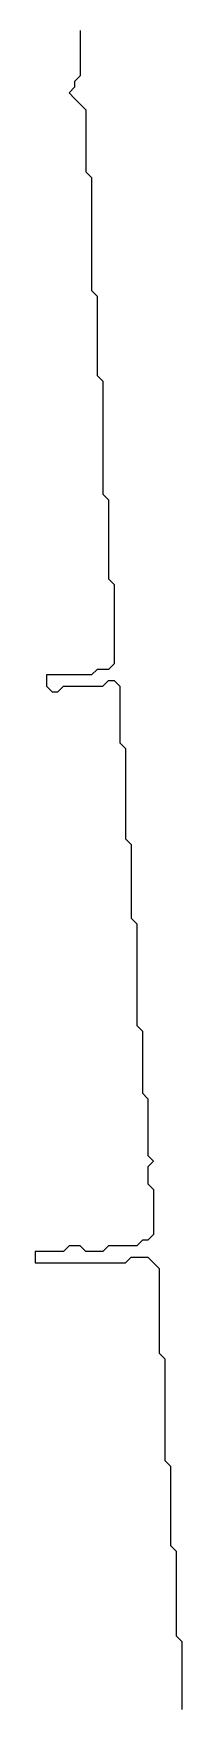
# Model space of a CAD drawing. Extents: x 166 to 207, y 344 to 490.
# Drawn here: x 167 to 170.25, y 416.81 to 453.81 of the extents above; entities that cross this region are included whole.
import ezdxf

# ---------------------------------------------------------------- set-up
doc = ezdxf.new("R2010")
doc.units = 0

msp = doc.modelspace()

# ---------------------------------------------------------------- linework, layer by layer
at = {"layer": 'contour_0'}
for p, q in [((168, 453.875), (168, 453.75)), ((168, 453.75), (168, 453.625)), ((168, 453.625), (168, 453.5)), ((168, 453.5), (168, 453.375)), ((168, 453.375), (168, 453.25)), ((168, 453.25), (168, 453.125)), ((168, 453.125), (168, 453)), ((168, 453), (168, 452.875)), ((167.875, 452.625), (167.75, 452.5)), ((168, 452.875), (167.875, 452.75)), ((167.875, 452.75), (167.875, 452.625)), ((167.75, 452.5), (167.875, 452.375)), ((167.875, 452.375), (168, 452.25)), ((168, 452.25), (168.125, 452.125)), ((168.125, 452.125), (168.125, 452)), ((168.125, 452), (168.125, 451.875)), ((168.125, 451.875), (168.125, 451.75)), ((168.125, 451.75), (168.125, 451.625)), ((168.125, 451.625), (168.125, 451.5)), ((168.125, 451.5), (168.125, 451.375)), ((168.125, 451.375), (168.125, 451.25)), ((168.125, 451.25), (168.125, 451.125)), ((168.125, 451.125), (168.125, 451)), ((168.125, 451), (168.125, 450.875)), ((168.125, 450.875), (168.125, 450.75)), ((168.125, 450.75), (168.25, 450.625)), ((168.25, 450.625), (168.25, 450.5)), ((168.25, 450.5), (168.25, 450.375)), ((168.25, 450.375), (168.25, 450.25)), ((168.25, 450.25), (168.25, 450.125)), ((168.25, 450.125), (168.25, 450)), ((168.25, 450), (168.25, 449.875)), ((168.25, 449.875), (168.25, 449.75)), ((168.25, 449.75), (168.25, 449.625)), ((168.25, 449.625), (168.25, 449.5)), ((168.25, 449.5), (168.25, 449.375)), ((168.25, 449.375), (168.25, 449.25)), ((168.25, 449.25), (168.25, 449.125)), ((168.25, 449.125), (168.25, 449)), ((168.25, 449), (168.25, 448.875)), ((168.25, 448.875), (168.25, 448.75)), ((168.25, 448.75), (168.25, 448.625)), ((168.25, 448.625), (168.25, 448.5)), ((168.25, 448.5), (168.25, 448.375)), ((168.25, 448.375), (168.25, 448.25)), ((168.25, 448.25), (168.25, 448.125)), ((168.25, 448.125), (168.375, 448)), ((168.375, 448), (168.375, 447.875)), ((168.375, 447.875), (168.375, 447.75)), ((168.375, 447.75), (168.375, 447.625)), ((168.375, 447.625), (168.375, 447.5)), ((168.375, 447.5), (168.375, 447.375)), ((168.375, 447.375), (168.375, 447.25)), ((168.375, 447.25), (168.375, 447.125)), ((168.375, 447.125), (168.375, 447)), ((168.375, 447), (168.375, 446.875)), ((168.375, 446.875), (168.375, 446.75)), ((168.375, 446.75), (168.375, 446.625)), ((168.375, 446.625), (168.375, 446.5)), ((168.375, 446.5), (168.375, 446.375)), ((168.375, 446.375), (168.375, 446.25)), ((168.375, 446.25), (168.5, 446.125)), ((168.5, 446.125), (168.5, 446)), ((168.5, 446), (168.5, 445.875)), ((168.5, 445.875), (168.5, 445.75)), ((168.5, 445.75), (168.5, 445.625)), ((168.5, 445.625), (168.5, 445.5)), ((168.5, 445.5), (168.5, 445.375)), ((168.5, 445.375), (168.5, 445.25)), ((168.5, 445.25), (168.5, 445.125)), ((168.5, 445.125), (168.5, 445)), ((168.5, 445), (168.5, 444.875)), ((168.5, 444.875), (168.5, 444.75)), ((168.5, 444.75), (168.5, 444.625)), ((168.5, 444.625), (168.5, 444.5)), ((168.5, 444.5), (168.5, 444.375)), ((168.5, 444.375), (168.5, 444.25)), ((168.5, 444.25), (168.5, 444.125)), ((168.5, 444.125), (168.5, 444)), ((168.5, 444), (168.5, 443.875)), ((168.5, 443.875), (168.5, 443.75)), ((168.5, 443.75), (168.5, 443.625)), ((168.5, 443.625), (168.625, 443.5)), ((168.625, 443.5), (168.625, 443.375)), ((168.625, 443.375), (168.625, 443.25)), ((168.625, 443.25), (168.625, 443.125)), ((168.625, 443.125), (168.625, 443)), ((168.625, 443), (168.625, 442.875)), ((168.625, 442.875), (168.625, 442.75)), ((168.625, 442.75), (168.625, 442.625)), ((168.625, 442.625), (168.625, 442.5)), ((168.625, 442.5), (168.625, 442.375)), ((168.625, 442.375), (168.625, 442.25)), ((168.625, 442.25), (168.625, 442.125)), ((168.625, 442.125), (168.625, 442)), ((168.625, 442), (168.625, 441.875)), ((168.625, 441.875), (168.625, 441.75)), ((168.625, 441.75), (168.75, 441.625)), ((168.75, 441.625), (168.75, 441.5)), ((168.75, 441.5), (168.75, 441.375)), ((168.75, 441.375), (168.75, 441.25)), ((168.75, 441.25), (168.75, 441.125)), ((168.75, 441.125), (168.75, 441)), ((168.75, 441), (168.75, 440.875)), ((168.75, 440.875), (168.75, 440.75)), ((168.75, 440.75), (168.75, 440.625)), ((168.75, 440.625), (168.75, 440.5)), ((168.75, 440.5), (168.75, 440.375)), ((168.75, 440.375), (168.75, 440.25)), ((168.75, 440.25), (168.75, 440.125)), ((168.75, 440.125), (168.75, 440)), ((168.75, 440), (168.75, 439.875)), ((167.375, 439.625), (167.25, 439.625)), ((167.25, 439.625), (167.25, 439.5)), ((167.5, 439.625), (167.375, 439.625)), ((167.625, 439.625), (167.5, 439.625)), ((167.75, 439.625), (167.625, 439.625)), ((167.875, 439.625), (167.75, 439.625)), ((168, 439.625), (167.875, 439.625)), ((168.125, 439.625), (168, 439.625)), ((168.25, 439.625), (168.125, 439.625)), ((168.375, 439.75), (168.25, 439.625)), ((168.5, 439.75), (168.375, 439.75)), ((168.625, 439.75), (168.5, 439.75)), ((168.75, 439.875), (168.625, 439.75)), ((167.25, 439.5), (167.25, 439.375)), ((167.25, 439.375), (167.375, 439.25)), ((167.375, 439.25), (167.5, 439.25)), ((167.5, 439.25), (167.625, 439.375)), ((167.625, 439.375), (167.75, 439.375)), ((167.75, 439.375), (167.875, 439.375)), ((167.875, 439.375), (168, 439.375)), ((168, 439.375), (168.125, 439.375)), ((168.125, 439.375), (168.25, 439.375)), ((168.25, 439.375), (168.375, 439.375)), ((168.375, 439.375), (168.5, 439.375)), ((168.5, 439.375), (168.625, 439.5)), ((168.625, 439.5), (168.75, 439.5)), ((168.75, 439.5), (168.875, 439.375)), ((168.875, 439.375), (168.875, 439.25)), ((168.875, 439.25), (168.875, 439.125)), ((168.875, 439.125), (168.875, 439)), ((168.875, 439), (168.875, 438.875)), ((168.875, 438.875), (168.875, 438.75)), ((168.875, 438.75), (168.875, 438.625)), ((168.875, 438.625), (168.875, 438.5)), ((168.875, 438.5), (168.875, 438.375)), ((168.875, 438.375), (168.875, 438.25)), ((168.875, 438.25), (168.875, 438.125)), ((168.875, 438.125), (169, 438)), ((169, 438), (169, 437.875)), ((169, 437.875), (169, 437.75)), ((169, 437.75), (169, 437.625)), ((169, 437.625), (169, 437.5)), ((169, 437.5), (169, 437.375)), ((169, 437.375), (169, 437.25)), ((169, 437.25), (169, 437.125)), ((169, 437.125), (169, 437)), ((169, 437), (169, 436.875)), ((169, 436.875), (169, 436.75)), ((169, 436.75), (169, 436.625)), ((169, 436.625), (169, 436.5)), ((169, 436.5), (169, 436.375)), ((169, 436.375), (169, 436.25)), ((169, 436.25), (169, 436.125)), ((169, 436.125), (169, 436)), ((169, 436), (169.125, 435.875)), ((169.125, 435.875), (169.125, 435.75)), ((169.125, 435.75), (169.125, 435.625)), ((169.125, 435.625), (169.125, 435.5)), ((169.125, 435.5), (169.125, 435.375)), ((169.125, 435.375), (169.125, 435.25)), ((169.125, 435.25), (169.125, 435.125)), ((169.125, 435.125), (169.125, 435)), ((169.125, 435), (169.125, 434.875)), ((169.125, 434.875), (169.125, 434.75)), ((169.125, 434.75), (169.125, 434.625)), ((169.125, 434.625), (169.125, 434.5)), ((169.125, 434.5), (169.125, 434.375)), ((169.125, 434.375), (169.125, 434.25)), ((169.125, 434.25), (169.25, 434.125)), ((169.25, 434.125), (169.25, 434)), ((169.25, 434), (169.25, 433.875)), ((169.25, 433.875), (169.25, 433.75)), ((169.25, 433.75), (169.25, 433.625)), ((169.25, 433.625), (169.25, 433.5)), ((169.25, 433.5), (169.25, 433.375)), ((169.25, 433.375), (169.25, 433.25)), ((169.25, 433.25), (169.25, 433.125)), ((169.25, 433.125), (169.25, 433)), ((169.25, 433), (169.25, 432.875)), ((169.25, 432.875), (169.25, 432.75)), ((169.25, 432.75), (169.25, 432.625)), ((169.25, 432.625), (169.25, 432.5)), ((169.25, 432.5), (169.25, 432.375)), ((169.25, 432.375), (169.25, 432.25)), ((169.25, 432.25), (169.25, 432.125)), ((169.25, 432.125), (169.25, 432)), ((169.25, 432), (169.25, 431.875)), ((169.25, 431.875), (169.375, 431.75)), ((169.375, 431.75), (169.375, 431.625)), ((169.375, 431.625), (169.375, 431.5)), ((169.375, 431.5), (169.375, 431.375)), ((169.375, 431.375), (169.375, 431.25)), ((169.375, 431.25), (169.375, 431.125)), ((169.375, 431.125), (169.375, 431)), ((169.375, 431), (169.375, 430.875)), ((169.375, 430.875), (169.375, 430.75)), ((169.375, 430.75), (169.375, 430.625)), ((169.375, 430.625), (169.375, 430.5)), ((169.375, 430.5), (169.375, 430.375)), ((169.375, 430.375), (169.5, 430.25)), ((169.5, 430.25), (169.5, 430.125)), ((169.5, 430.125), (169.5, 430)), ((169.5, 430), (169.5, 429.875)), ((169.5, 429.875), (169.5, 429.75)), ((169.5, 429.75), (169.5, 429.625)), ((169.5, 429.625), (169.5, 429.5)), ((169.5, 429.5), (169.5, 429.375)), ((169.5, 429.375), (169.5, 429.25)), ((169.5, 429.25), (169.5, 429.125)), ((169.5, 429.125), (169.5, 429)), ((169.5, 429), (169.625, 428.875)), ((169.625, 428.875), (169.5, 428.75)), ((169.5, 428.75), (169.5, 428.625)), ((169.5, 428.625), (169.5, 428.5)), ((169.5, 428.5), (169.5, 428.375)), ((169.5, 428.375), (169.625, 428.25)), ((169.625, 428.25), (169.625, 428.125)), ((169.625, 428.125), (169.625, 428)), ((169.625, 428), (169.625, 427.875)), ((169.625, 427.875), (169.625, 427.75)), ((169.625, 427.75), (169.625, 427.625)), ((169.625, 427.625), (169.625, 427.5)), ((169.625, 427.5), (169.625, 427.375)), ((169.625, 427.375), (169.625, 427.25)), ((167.75, 427), (167.625, 426.875)), ((167.875, 427), (167.75, 427)), ((168, 427), (167.875, 427)), ((168.125, 426.875), (168, 427)), ((168.625, 427), (168.5, 426.875)), ((168.75, 427), (168.625, 427)), ((168.875, 427), (168.75, 427)), ((169, 427), (168.875, 427)), ((169.125, 427), (169, 427)), ((169.25, 427), (169.125, 427)), ((169.375, 427.125), (169.25, 427)), ((169.5, 427.125), (169.375, 427.125)), ((169.625, 427.25), (169.5, 427.125)), ((167.125, 426.875), (167, 426.875)), ((167, 426.875), (167, 426.75)), ((167, 426.75), (167, 426.625)), ((167, 426.625), (167.125, 426.625)), ((167.25, 426.875), (167.125, 426.875)), ((167.125, 426.625), (167.25, 426.625)), ((167.375, 426.875), (167.25, 426.875)), ((167.25, 426.625), (167.375, 426.625)), ((167.5, 426.875), (167.375, 426.875)), ((167.375, 426.625), (167.5, 426.625)), ((167.625, 426.875), (167.5, 426.875)), ((167.5, 426.625), (167.625, 426.625)), ((167.625, 426.625), (167.75, 426.625)), ((167.75, 426.625), (167.875, 426.625)), ((167.875, 426.625), (168, 426.625)), ((168, 426.625), (168.125, 426.625)), ((168.25, 426.875), (168.125, 426.875)), ((168.125, 426.625), (168.25, 426.625)), ((168.375, 426.875), (168.25, 426.875)), ((168.25, 426.625), (168.375, 426.625)), ((168.5, 426.875), (168.375, 426.875)), ((168.375, 426.625), (168.5, 426.625)), ((168.5, 426.625), (168.625, 426.625)), ((168.625, 426.625), (168.75, 426.625)), ((168.75, 426.625), (168.875, 426.625)), ((168.875, 426.625), (169, 426.625)), ((169, 426.625), (169.125, 426.75)), ((169.125, 426.75), (169.25, 426.75)), ((169.25, 426.75), (169.375, 426.75)), ((169.375, 426.75), (169.5, 426.75)), ((169.5, 426.75), (169.625, 426.625)), ((169.625, 426.625), (169.75, 426.5)), ((169.75, 426.5), (169.75, 426.375)), ((169.75, 426.375), (169.75, 426.25)), ((169.75, 426.25), (169.75, 426.125)), ((169.75, 426.125), (169.75, 426)), ((169.75, 426), (169.75, 425.875)), ((169.75, 425.875), (169.75, 425.75)), ((169.75, 425.75), (169.75, 425.625)), ((169.75, 425.625), (169.75, 425.5)), ((169.75, 425.5), (169.75, 425.375)), ((169.75, 425.375), (169.75, 425.25)), ((169.75, 425.25), (169.75, 425.125)), ((169.75, 425.125), (169.75, 425)), ((169.75, 425), (169.75, 424.875)), ((169.75, 424.875), (169.75, 424.75)), ((169.75, 424.75), (169.75, 424.625)), ((169.75, 424.625), (169.875, 424.5)), ((169.875, 424.5), (169.875, 424.375)), ((169.875, 424.375), (169.875, 424.25)), ((169.875, 424.25), (169.875, 424.125)), ((169.875, 424.125), (169.875, 424)), ((169.875, 424), (169.875, 423.875)), ((169.875, 423.875), (169.875, 423.75)), ((169.875, 423.75), (169.875, 423.625)), ((169.875, 423.625), (169.875, 423.5)), ((169.875, 423.5), (169.875, 423.375)), ((169.875, 423.375), (169.875, 423.25)), ((169.875, 423.25), (169.875, 423.125)), ((169.875, 423.125), (169.875, 423)), ((169.875, 423), (169.875, 422.875)), ((169.875, 422.875), (169.875, 422.75)), ((169.875, 422.75), (169.875, 422.625)), ((169.875, 422.625), (169.875, 422.5)), ((169.875, 422.5), (169.875, 422.375)), ((169.875, 422.375), (169.875, 422.25)), ((169.875, 422.25), (170, 422.125)), ((170, 422.125), (170, 422)), ((170, 422), (170, 421.875)), ((170, 421.875), (170, 421.75)), ((170, 421.75), (170, 421.625)), ((170, 421.625), (170, 421.5)), ((170, 421.5), (170, 421.375)), ((170, 421.375), (170, 421.25)), ((170, 421.25), (170, 421.125)), ((170, 421.125), (170, 421)), ((170, 421), (170, 420.875)), ((170, 420.875), (170, 420.75)), ((170, 420.75), (170, 420.625)), ((170, 420.625), (170, 420.5)), ((170, 420.5), (170, 420.375)), ((170, 420.375), (170.125, 420.25)), ((170.125, 420.25), (170.125, 420.125)), ((170.125, 420.125), (170.125, 420)), ((170.125, 420), (170.125, 419.875)), ((170.125, 419.875), (170.125, 419.75)), ((170.125, 419.75), (170.125, 419.625)), ((170.125, 419.625), (170.125, 419.5)), ((170.125, 419.5), (170.125, 419.375)), ((170.125, 419.375), (170.125, 419.25)), ((170.125, 419.25), (170.125, 419.125)), ((170.125, 419.125), (170.125, 419)), ((170.125, 419), (170.125, 418.875)), ((170.125, 418.875), (170.125, 418.75)), ((170.125, 418.75), (170.125, 418.625)), ((170.125, 418.625), (170.125, 418.5)), ((170.125, 418.5), (170.125, 418.375)), ((170.125, 418.375), (170.25, 418.25)), ((170.25, 418.25), (170.25, 418.125)), ((170.25, 418.125), (170.25, 418)), ((170.25, 418), (170.25, 417.875)), ((170.25, 417.875), (170.25, 417.75)), ((170.25, 417.75), (170.25, 417.625)), ((170.25, 417.625), (170.25, 417.5)), ((170.25, 417.5), (170.25, 417.375)), ((170.25, 417.375), (170.25, 417.25)), ((170.25, 417.25), (170.25, 417.125)), ((170.25, 417.125), (170.25, 417)), ((170.25, 417), (170.25, 416.875)), ((170.25, 416.875), (170.25, 416.75))]:
    msp.add_line(p, q, dxfattribs=at)

doc.saveas('drawing.dxf')
